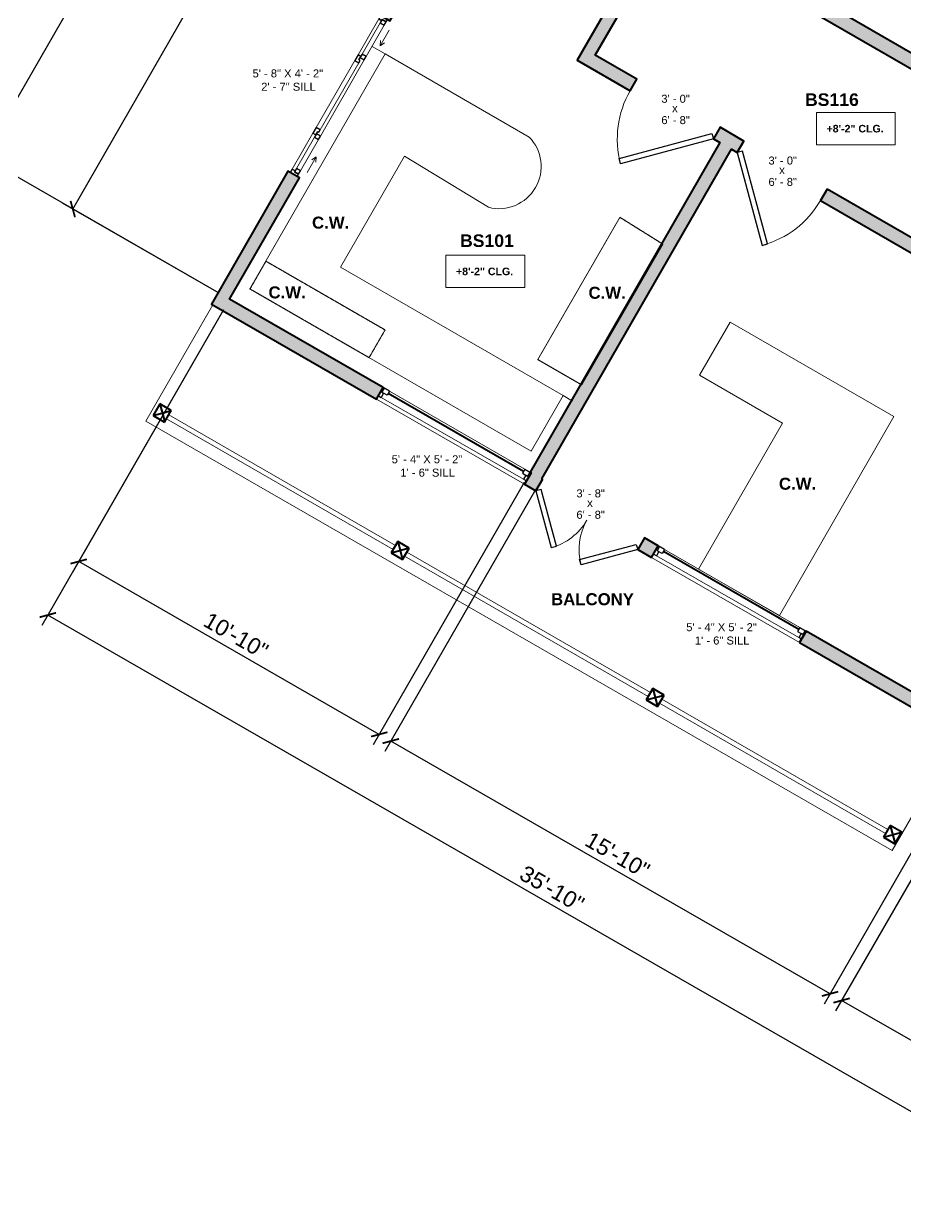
# Model space of a CAD drawing. Header units: inches. Extents: x -2078 to 106214, y -964 to 6385.
# Drawn here: x 89728.2 to 90058.9, y 3518.3 to 3958.5 of the extents above; entities that cross this region are included whole.
import ezdxf

# ---------------------------------------------------------------- set-up
doc = ezdxf.new("R2010")
doc.units = ezdxf.units.IN
doc.header["$MEASUREMENT"] = 0
doc.linetypes.add('Dash', pattern=[0.25, 0.125, -0.125])
doc.linetypes.add('HIDDEN2', pattern=[0.1875, 0.125, -0.0625])
for name, color, linetype, lineweight in [('A-ANNO', 2, 'Continuous', 5), ('A-ANNO-DIMS-48', 1, 'Continuous', 9), ('A-COLS', 3, 'Continuous', 9), ('A-DETAIL-2', 20, 'Continuous', 25), ('A-DOOR', 1, 'Continuous', 18), ('A-FIXT', 150, 'Continuous', 9), ('A-FLOR', 6, 'Continuous', 18), ('A-GLAZ', 2, 'Continuous', 30), ('A-HIDDEN', 2, 'HIDDEN2', 18), ('A-RAILING', 4, 'Continuous', 9), ('A-WALL', 3, 'Continuous', 40), ('A-WINDOWS', 2, 'Continuous', 18)]:
    doc.layers.add(name, color=color, linetype=linetype, lineweight=lineweight)
doc.layers.add('A-HATCH', color=9, linetype='Continuous')
doc.styles.add('Arial_1', font='arial.ttf', dxfattribs={"height": 0.0625})
doc.styles.add('Arial_2', font='arial.ttf', dxfattribs={"height": 3})
doc.styles.add('Arial_B', font='arialbd.ttf', dxfattribs={"height": 4.5})
doc.styles.add('Arial_B_2', font='arialbd.ttf', dxfattribs={"height": 0.125})
doc.styles.add('Arial_B_3', font='arialbd.ttf', dxfattribs={"height": 0.0625})
doc.styles.add('Jay Cad', font='arial.ttf', dxfattribs={"height": 0.125})
doc.dimstyles.new('Jay Cad - DIMS', dxfattribs={"dimtxt": 0.125, "dimasz": 0.09375, "dimexe": 0.09375, "dimexo": 0.09375, "dimgap": 0.046875, "dimtad": 1, "dimdec": 1, "dimzin": 0, "dimdsep": 46, "dimlunit": 4, "dimtxsty": 'Jay Cad', "dimblk": 'ARCHTICK', "dimcen": 0.09, "dimclrd": 1, "dimclre": 1, "dimclrt": 256, "dimadec": 0, "dimazin": 0, "dimtfac": 1, "dimtdec": 1, "dimtofl": 0, "dimtmove": 1, "dimatfit": 3, "dimfxl": 1, "dimtolj": 1, "dimtzin": 0, "dimarcsym": 0})

# ---------------------------------------------------------------- blocks, each defined once
blk = doc.blocks.new('JC_FIXED WINDOW - MUNTIN - FIXED WINDOW-1575557-2ND FLOOR PLAN - BUISNESS OFFCE')
at = {"layer": 'A-GLAZ'}
for p, q in [((-32, -2.5), (-32, 2.5)), ((-32, 1), (-30.75, 1)), ((-30.75, -0.75), (-30.75, 1)), ((30.75, 1), (32, 1)), ((30.75, -0.75), (30.75, 1)), ((32, -2.5), (32, 2.5)), ((-29.25, -2.5), (-32, -2.5)), ((-31.5, -2.5), (-31.5, -0.75)), ((-31.5, -0.75), (-30.75, -0.75)), ((-29.25, -0.75), (-30.75, -0.75)), ((-29.25, -2.5), (-29.25, -0.75)), ((29.25, -0.75), (31.5, -0.75)), ((29.25, -2.5), (29.25, -0.75)), ((29.25, -2.5), (32, -2.5)), ((31.5, -2.5), (31.5, -0.75))]:
    blk.add_line(p, q, dxfattribs=at)
at = {"layer": 'A-GLAZ', "lineweight": 9}
for p, q in [((30.75, 1), (-30.75, 1)), ((29.25, -2.5), (-29.25, -2.5))]:
    blk.add_line(p, q, dxfattribs=at)
at = {"layer": 'A-GLAZ', "lineweight": 40}
blk.add_line((-29.25, -1.625), (29.25, -1.625), dxfattribs=at)
at = {"layer": 'A-WINDOWS'}
for p, q in [((-32, 2.5), (32, 2.5)), ((32, -2.5), (-32, -2.5))]:
    blk.add_line(p, q, dxfattribs=at)
blk = doc.blocks.new('JC_FIXED WINDOW - MUNTIN - FIXED WINDOW-1504255-2ND FLOOR PLAN - BUISNESS OFFCE')
at = {"layer": 'A-GLAZ'}
for p, q in [((-32, 2.5), (-32, -2.5)), ((-29.25, 2.5), (-32, 2.5)), ((-31.5, 2.5), (-31.5, 0.75)), ((-31.5, 0.75), (-30.75, 0.75)), ((-29.25, 0.75), (-30.75, 0.75)), ((-30.75, 0.75), (-30.75, -1)), ((-29.25, 2.5), (-29.25, 0.75)), ((29.25, 2.5), (32, 2.5)), ((29.25, 2.5), (29.25, 0.75)), ((29.25, 0.75), (31.5, 0.75)), ((30.75, 0.75), (30.75, -1)), ((31.5, 2.5), (31.5, 0.75)), ((32, 2.5), (32, -2.5)), ((-32, -1), (-30.75, -1)), ((30.75, -1), (32, -1))]:
    blk.add_line(p, q, dxfattribs=at)
at = {"layer": 'A-GLAZ', "lineweight": 9}
for p, q in [((29.25, 2.5), (-29.25, 2.5)), ((30.75, -1), (-30.75, -1))]:
    blk.add_line(p, q, dxfattribs=at)
at = {"layer": 'A-GLAZ', "lineweight": 40}
blk.add_line((-29.25, 1.625), (29.25, 1.625), dxfattribs=at)
at = {"layer": 'A-WINDOWS'}
for p, q in [((32, 2.5), (-32, 2.5)), ((-32, -2.5), (32, -2.5))]:
    blk.add_line(p, q, dxfattribs=at)
blk = doc.blocks.new('JC_DOUBLE DOOR - DOUBLE DOOR-1513675-2ND FLOOR PLAN - BUISNESS OFFCE')
at = {"layer": 'A-DOOR', "lineweight": 30}
for p, q in [((-22, 2.5), (-6.44, 18.06)), ((-6.44, 18.06), (-5.03, 16.64)), ((6.44, 18.06), (5.03, 16.64)), ((22, 2.5), (6.44, 18.06)), ((-5.03, 16.64), (-20.59, 1.09)), ((5.03, 16.64), (20.59, 1.09)), ((-20.59, 1.09), (-22, 2.5)), ((20.59, 1.09), (22, 2.5))]:
    blk.add_line(p, q, dxfattribs=at)
at = {"layer": 'A-DOOR', "lineweight": 9}
for centre, start, end in [((-22, 2.5), 360, 45), ((22, 2.5), 135, 180)]:
    blk.add_arc(centre, 22, start, end, dxfattribs=at)
blk = doc.blocks.new('JC_DOOR_SINGLE PANEL - SINGLE DOOR-1362328-2ND FLOOR PLAN - BUISNESS OFFCE')
at = {"layer": 'A-DOOR', "lineweight": 30}
for p, q in [((-7.46, 27.96), (-8.87, 26.54)), ((-8.87, 26.54), (16.59, 1.09)), ((18, 2.5), (-7.46, 27.96)), ((16.59, 1.09), (18, 2.5))]:
    blk.add_line(p, q, dxfattribs=at)
at = {"layer": 'A-DOOR', "lineweight": 9}
blk.add_arc((18, 2.5), 36, 135, 180, dxfattribs=at)
blk = doc.blocks.new('JC_DOOR_SINGLE PANEL - SINGLE DOOR-1513819-2ND FLOOR PLAN - BUISNESS OFFCE')
at = {"layer": 'A-DOOR', "lineweight": 30}
for p, q in [((-8.87, -26.54), (16.59, -1.09)), ((18, -2.5), (-7.46, -27.96)), ((16.59, -1.09), (18, -2.5)), ((-7.46, -27.96), (-8.87, -26.54))]:
    blk.add_line(p, q, dxfattribs=at)
at = {"layer": 'A-DOOR', "lineweight": 9}
blk.add_arc((18, -2.5), 36, 180, 225, dxfattribs=at)
blk = doc.blocks.new('Window_Sliding_3 Panels_Middle Fixed - 5 8 x 4 2-1515190-2ND FLOOR PLAN - BUISNESS OFFCE')
at = {"layer": 'A-GLAZ'}
for p, q in [((-32.5, 1.5), (-34, 1.5)), ((-34, 1.5), (-34, -1.5)), ((-31.5, 0.25), (-33, 0.25)), ((-33, 0.25), (-33, -1.5)), ((-33, 0.25), (-32.5, 0.25)), ((-33, -1.5), (-33, 0.25)), ((-32.5, 0.25), (-32.5, 1.5)), ((-31.5, -1.5), (-31.5, 0.25)), ((-18, 0.25), (-18, -1.5)), ((-16.5, 0.25), (-18, 0.25)), ((-14.5, 1.5), (-17, 1.5)), ((-17, 1.5), (-17, 0.25)), ((-17, 0.25), (-15.5, 0.25)), ((-16.5, -1.5), (-16.5, 0.25)), ((-15.5, 0.25), (-15.5, -0.25)), ((-14.5, -0.25), (-14.5, 1.5)), ((17, 1.5), (14.5, 1.5)), ((14.5, 1.5), (14.5, -0.25)), ((15.5, 0.25), (17, 0.25)), ((15.5, -0.25), (15.5, 0.25)), ((18, 0.25), (16.5, 0.25)), ((16.5, 0.25), (16.5, -1.5)), ((17, 0.25), (17, 1.5)), ((18, -1.5), (18, 0.25)), ((31.5, 0.25), (31.5, -1.5)), ((33, 0.25), (31.5, 0.25)), ((34, 1.5), (32.5, 1.5)), ((32.5, 1.5), (32.5, 0.25)), ((32.5, 0.25), (33, 0.25)), ((33, -1.5), (33, 0.25)), ((33, 0.25), (33, -1.5)), ((34, -1.5), (34, 1.5)), ((-34, -1.5), (-33, -1.5)), ((-33, -1.5), (-31.5, -1.5)), ((-18, -1.5), (-16.5, -1.5)), ((-15.5, -0.25), (-14.5, -0.25)), ((14.5, -0.25), (15.5, -0.25)), ((16.5, -1.5), (18, -1.5)), ((31.5, -1.5), (33, -1.5)), ((33, -1.5), (34, -1.5))]:
    blk.add_line(p, q, dxfattribs=at)
at = {"layer": 'A-GLAZ', "lineweight": 9}
for p, q in [((-32.5, 1.5), (-17, 1.5)), ((-18, 0.25), (-31.5, 0.25)), ((14.5, 1.5), (-14.5, 1.5)), ((17, 1.5), (32.5, 1.5)), ((31.5, 0.25), (18, 0.25)), ((-31.5, -1.5), (-18, -1.5)), ((-30.78, -4.03), (-24.03, -4.03)), ((-24.03, -4.03), (-25.84, -3.19)), ((-24.03, -4.03), (-25.84, -4.88)), ((-16.5, -1.5), (16.5, -1.5)), ((-14.5, -0.25), (14.5, -0.25)), ((18, -1.5), (31.5, -1.5)), ((24.03, -4.03), (25.84, -3.19)), ((24.03, -4.03), (25.84, -4.88)), ((30.78, -4.03), (24.03, -4.03))]:
    blk.add_line(p, q, dxfattribs=at)
blk = doc.blocks.new('JC_COLUMN SQUARE - COLUMN - SQUARE-1516606-2ND FLOOR PLAN - BUISNESS OFFCE')
at = {"layer": 'A-COLS', "lineweight": 40}
for p, q in [((2.5, 2.5), (-2.5, 2.5)), ((-2.5, 2.5), (-2.5, -2.5)), ((2.5, -2.5), (2.5, 2.5)), ((-2.5, -2.5), (2.5, -2.5))]:
    blk.add_line(p, q, dxfattribs=at)
blk = doc.blocks.new('JC_COLUMN SQUARE - COLUMN - SQUARE-1516790-2ND FLOOR PLAN - BUISNESS OFFCE')
at = {"layer": 'A-COLS', "lineweight": 40}
for p, q in [((2.5, 2.54), (-2.5, 2.54)), ((-2.5, 2.54), (-2.5, -2.54)), ((2.5, -2.54), (2.5, 2.54)), ((-2.5, -2.54), (2.5, -2.54))]:
    blk.add_line(p, q, dxfattribs=at)
blk = doc.blocks.new('Generic Models 8 - Generic Models 8-1539404-2ND FLOOR PLAN - BUISNESS OFFCE')
at = {"layer": 'A-FIXT', "linetype": 'Dash'}
for p, q in [((-407.02, 228.3), (-437.79, 174.95)), ((-437.79, 174.95), (-407.02, 228.3)), ((-390.9, 218.23), (-407.02, 228.3)), ((-407.02, 228.3), (-390.9, 218.23)), ((-421.33, 165.46), (-390.9, 218.23)), ((-390.9, 218.23), (-421.33, 165.46)), ((-437.79, 174.95), (-421.33, 165.46)), ((-421.33, 165.46), (-437.79, 174.95))]:
    blk.add_line(p, q, dxfattribs=at)
blk = doc.blocks.new('Generic Models 9 - Generic Models 9-1540027-2ND FLOOR PLAN - BUISNESS OFFCE')
at = {"layer": 'A-FIXT'}
for p, q in [((-495, 289.54), (-545.7, 201.44)), ((-545.7, 201.44), (-495, 289.54)), ((-441.06, 258.4), (-495, 289.54)), ((-495, 289.54), (-441.06, 258.4)), ((-511.82, 209.61), (-487.83, 251.18)), ((-487.83, 251.18), (-511.82, 209.61)), ((-487.83, 251.18), (-456.27, 232.05)), ((-456.27, 232.05), (-487.83, 251.18)), ((-428.33, 161.45), (-511.82, 209.61)), ((-511.82, 209.61), (-428.33, 161.45)), ((-545.7, 201.44), (-440.32, 140.66)), ((-440.32, 140.66), (-545.7, 201.44)), ((-365.69, 188.99), (-377.19, 169.07)), ((-377.19, 169.07), (-365.69, 188.99)), ((-304.27, 153.64), (-365.69, 188.99)), ((-365.69, 188.99), (-304.27, 153.64)), ((-377.19, 169.07), (-346.05, 151.11)), ((-346.05, 151.11), (-377.19, 169.07)), ((-440.32, 140.66), (-428.33, 161.45)), ((-428.33, 161.45), (-440.32, 140.66)), ((-346.05, 151.11), (-377.59, 96.42)), ((-377.59, 96.42), (-346.05, 151.11)), ((-347.25, 78.96), (-304.27, 153.64)), ((-304.27, 153.64), (-347.25, 78.96)), ((-377.59, 96.42), (-347.25, 78.96)), ((-347.25, 78.96), (-377.59, 96.42))]:
    blk.add_line(p, q, dxfattribs=at)
blk.add_arc((-452.32, 247.33), 15.79, 255.4816, 44.5215, dxfattribs=at)
blk.add_arc((-452.32, 247.33), 15.79, 255.4816, 44.5215, dxfattribs=at)
blk = doc.blocks.new('Generic Models 10 - Generic Models 10-1540108-2ND FLOOR PLAN - BUISNESS OFFCE')
at = {"layer": 'A-HIDDEN'}
for p, q in [((-539.72, 211.84), (-545.7, 201.44)), ((-545.7, 201.44), (-539.72, 211.84)), ((-495.05, 186.08), (-539.72, 211.84)), ((-539.72, 211.84), (-495.05, 186.08)), ((-545.7, 201.44), (-501.04, 175.68)), ((-501.04, 175.68), (-545.7, 201.44)), ((-501.04, 175.68), (-495.05, 186.08)), ((-495.05, 186.08), (-501.04, 175.68))]:
    blk.add_line(p, q, dxfattribs=at)
blk = doc.blocks.new('JC- existing door Tag_quad - JC- existing door Tag_quad-839775-2ND FLOOR PLAN - BUISNESS OFFCE')
at = {"layer": 'A-ANNO', "insert": (-0.0234, 0.0378), "char_height": 0.0625, "width": 0.0505, "attachment_point": 1, "style": 'Arial_2', "bg_fill": 3, "box_fill_scale": 1.25, "bg_fill_color": 256, "bg_fill_true_color": 13158600, "bg_fill_transparency": 0}
blk.add_mtext('x', dxfattribs=at)
blk = doc.blocks.new('_ArchTick')
at = {"color": 0, "linetype": 'ByBlock', "const_width": 0.15}
blk.add_lwpolyline([(-0.5, -0.5), (0.5, 0.5)], dxfattribs=at)
blk = doc.blocks.new('*D3205')
at = {"layer": 'A-ANNO-DIMS-48', "color": 1, "lineweight": -2, "transparency": 16777216}
for p, q in [((89803.24, 3851.17), (89746.67, 3752.87)), ((89915.91, 3786.33), (89859.34, 3688.03)), ((89861.58, 3691.93), (89748.91, 3756.77))]:
    blk.add_line(p, q, dxfattribs=at)
at = {"layer": 'Defpoints', "color": 0, "transparency": 16777216}
for p in [(89805.49, 3855.07), (89918.16, 3790.23), (89748.91, 3756.77)]:
    blk.add_point(p, dxfattribs=at)
at = {"layer": 'A-ANNO-DIMS-48', "color": 1, "lineweight": -2, "transparency": 16777216, "xscale": 4.5, "yscale": 4.5, "zscale": 4.5}
for p, rotation in [((89748.91, 3756.77), 150.0778970738545), ((89861.58, 3691.93), 330.0778970738545)]:
    blk.add_blockref('_ArchTick', p, dxfattribs=dict(at, rotation=rotation))
at = {"layer": 'A-ANNO-DIMS-48', "color": 2, "transparency": 16777216, "insert": (89807.9, 3728.95), "char_height": 6, "width": 0.5739, "attachment_point": 5, "rotation": 330.0779, "style": 'Jay Cad'}
blk.add_mtext('\\A1;10\'-10"', dxfattribs=at)
blk = doc.blocks.new('*D3206')
at = {"layer": 'A-ANNO-DIMS-48', "color": 1, "lineweight": -2, "transparency": 16777216}
for p, q in [((89920.25, 3783.83), (89863.67, 3685.53)), ((90030.59, 3594.66), (89865.92, 3689.43)), ((90084.92, 3689.06), (90028.34, 3590.76))]:
    blk.add_line(p, q, dxfattribs=at)
at = {"layer": 'Defpoints', "color": 0, "transparency": 16777216}
for p in [(89922.49, 3787.73), (89865.92, 3689.43), (90087.17, 3692.96)]:
    blk.add_point(p, dxfattribs=at)
at = {"layer": 'A-ANNO-DIMS-48', "color": 1, "lineweight": -2, "transparency": 16777216, "xscale": 4.5, "yscale": 4.5, "zscale": 4.5}
for p, rotation in [((89865.92, 3689.43), 150.0778970738545), ((90030.59, 3594.66), 330.0778970738545)]:
    blk.add_blockref('_ArchTick', p, dxfattribs=dict(at, rotation=rotation))
at = {"layer": 'A-ANNO-DIMS-48', "color": 2, "transparency": 16777216, "insert": (89950.9, 3646.65), "char_height": 6, "width": 0.5739, "attachment_point": 5, "rotation": 330.0779, "style": 'Jay Cad'}
blk.add_mtext('\\A1;15\'-10"', dxfattribs=at)
blk = doc.blocks.new('*D3207')
at = {"layer": 'A-ANNO-DIMS-48', "color": 1, "lineweight": -2, "transparency": 16777216}
for p, q in [((90089.25, 3686.56), (90032.68, 3588.26)), ((90175.92, 3636.68), (90119.35, 3538.38)), ((90121.59, 3542.28), (90034.92, 3592.16))]:
    blk.add_line(p, q, dxfattribs=at)
at = {"layer": 'Defpoints', "color": 0, "transparency": 16777216}
for p in [(90091.5, 3690.46), (90178.17, 3640.58), (90034.92, 3592.16)]:
    blk.add_point(p, dxfattribs=at)
at = {"layer": 'A-ANNO-DIMS-48', "color": 1, "lineweight": -2, "transparency": 16777216, "xscale": 4.5, "yscale": 4.5, "zscale": 4.5}
for p, rotation in [((90034.92, 3592.16), 150.0778970738545), ((90121.59, 3542.28), 330.0778970738545)]:
    blk.add_blockref('_ArchTick', p, dxfattribs=dict(at, rotation=rotation))
at = {"layer": 'A-ANNO-DIMS-48', "color": 2, "transparency": 16777216, "insert": (90080.91, 3571.83), "char_height": 6, "width": 0.4008, "attachment_point": 5, "rotation": 330.0779, "style": 'Jay Cad'}
blk.add_mtext('\\A1;8\'-4"', dxfattribs=at)
blk = doc.blocks.new('*D3210')
at = {"layer": 'A-ANNO-DIMS-48', "color": 1, "lineweight": -2, "transparency": 16777216}
for p, q in [((89803.24, 3851.17), (89735.1, 3732.78)), ((90110.03, 3522.19), (89737.35, 3736.69)), ((90175.92, 3636.68), (90107.79, 3518.29))]:
    blk.add_line(p, q, dxfattribs=at)
at = {"layer": 'Defpoints', "color": 0, "transparency": 16777216}
for p in [(89805.49, 3855.07), (89737.35, 3736.69), (90178.17, 3640.58)]:
    blk.add_point(p, dxfattribs=at)
at = {"layer": 'A-ANNO-DIMS-48', "color": 1, "lineweight": -2, "transparency": 16777216, "xscale": 4.5, "yscale": 4.5, "zscale": 4.5}
for p, rotation in [((89737.35, 3736.69), 150.0778970738545), ((90110.03, 3522.19), 330.0778970738545)]:
    blk.add_blockref('_ArchTick', p, dxfattribs=dict(at, rotation=rotation))
at = {"layer": 'A-ANNO-DIMS-48', "color": 2, "transparency": 16777216, "insert": (89926.34, 3634.05), "char_height": 6, "width": 0.5739, "attachment_point": 5, "rotation": 330.0779, "style": 'Jay Cad'}
blk.add_mtext('\\A1;35\'-10"', dxfattribs=at)
blk = doc.blocks.new('*D3211')
at = {"layer": 'A-ANNO-DIMS-48', "color": 1, "lineweight": -2, "transparency": 16777216}
for p, q in [((89891.37, 4013.33), (89832.58, 4047.17)), ((89746.69, 3888.91), (89836.48, 4044.92)), ((89801.59, 3857.32), (89742.79, 3891.16))]:
    blk.add_line(p, q, dxfattribs=at)
at = {"layer": 'Defpoints', "color": 0, "transparency": 16777216}
for p in [(89836.48, 4044.92), (89895.27, 4011.08), (89805.49, 3855.07)]:
    blk.add_point(p, dxfattribs=at)
at = {"layer": 'A-ANNO-DIMS-48', "color": 1, "lineweight": -2, "transparency": 16777216, "xscale": 4.5, "yscale": 4.5, "zscale": 4.5}
for p, rotation in [((89836.48, 4044.92), 60.07789707409209), ((89746.69, 3888.91), 240.0778970740921)]:
    blk.add_blockref('_ArchTick', p, dxfattribs=dict(at, rotation=rotation))
at = {"layer": 'A-ANNO-DIMS-48', "color": 2, "transparency": 16777216, "insert": (89786.98, 3969.57), "char_height": 6, "width": 0.4874, "attachment_point": 5, "rotation": 60.0779, "style": 'Jay Cad'}
blk.add_mtext("\\A1;15'", dxfattribs=at)
blk = doc.blocks.new('*D3213')
at = {"layer": 'A-ANNO-DIMS-48', "color": 1, "lineweight": -2, "transparency": 16777216}
for p, q in [((89970.69, 4151.13), (89878.27, 4204.32)), ((89882.17, 4202.08), (89713.07, 3908.26)), ((89801.59, 3857.32), (89709.17, 3910.51))]:
    blk.add_line(p, q, dxfattribs=at)
at = {"layer": 'Defpoints', "color": 0, "transparency": 16777216}
for p in [(89974.59, 4148.89), (89713.07, 3908.26), (89805.49, 3855.07)]:
    blk.add_point(p, dxfattribs=at)
at = {"layer": 'A-ANNO-DIMS-48', "color": 1, "lineweight": -2, "transparency": 16777216, "xscale": 4.5, "yscale": 4.5, "zscale": 4.5}
for p, rotation in [((89882.17, 4202.08), 60.07789707409209), ((89713.07, 3908.26), 240.0778970740921)]:
    blk.add_blockref('_ArchTick', p, dxfattribs=dict(at, rotation=rotation))
at = {"layer": 'A-ANNO-DIMS-48', "color": 2, "transparency": 16777216, "insert": (89793.02, 4057.82), "char_height": 6, "width": 0.4874, "attachment_point": 5, "rotation": 60.0779, "style": 'Jay Cad'}
blk.add_mtext('\\A1;28\'-3"', dxfattribs=at)

msp = doc.modelspace()

# ---------------------------------------------------------------- hatches: boundary and pattern name
at = {"layer": 'A-HATCH'}
h = msp.add_hatch(color=256, dxfattribs=at)
h.paths.add_polyline_path([(89805.487, 3855.074), (89831.669, 3900.566), (89827.335, 3903.06), (89801.153, 3857.568)])
h.paths.add_polyline_path([(89865.588, 3959.502), (89914.469, 4044.409), (89910.126, 4046.91), (89861.255, 3961.996), (89864.722, 3960)])
h.paths.add_polyline_path([(89910.993, 4046.411), (89910.994, 4046.413), (89913.593, 4044.914)], flags=17)
for points in [[(89940.054, 3942.222), (89972.529, 3998.473), (89968.198, 4000.973), (89935.723, 3944.72)], [(89922.492, 3787.733), (89993.624, 3911.325), (89989.292, 3913.824), (89918.158, 3790.227), (89918.493, 3790.035)]]:
    msp.add_hatch(color=256, dxfattribs=at).paths.add_polyline_path(points)
h = msp.add_hatch(color=256, dxfattribs=at)
h.paths.add_polyline_path([(90178.547, 3873.762), (90180.993, 3878.123), (90150.933, 3895.478), (90148.433, 3891.148)])
h.paths.add_polyline_path([(90117.255, 3909.147), (90119.755, 3913.477), (90007.17, 3978.474), (90004.67, 3974.144), (90092.594, 3923.384)])
h.paths.add_polyline_path([(89973.493, 3992.143), (89975.993, 3996.473), (89972.529, 3998.473), (89970.029, 3994.143), (89970.657, 3993.78)])
h = msp.add_hatch(color=256, dxfattribs=at)
h.paths.add_polyline_path([(90159.659, 3815.563), (90162.105, 3819.924), (90144.004, 3830.364), (90141.506, 3826.033), (90155.336, 3818.056)])
h.paths.add_polyline_path([(90110.321, 3844.019), (90112.819, 3848.35), (90029.492, 3896.41), (90026.994, 3892.079), (90110.054, 3844.173)])
h.paths.add_polyline_path([(89995.809, 3910.065), (89998.307, 3914.396), (89989.331, 3919.573), (89986.833, 3915.242), (89993.624, 3911.325)])
h.paths.add_polyline_path([(89955.648, 3933.228), (89958.146, 3937.559), (89942.554, 3946.553), (89940.054, 3942.222)])
h = msp.add_hatch(color=256, dxfattribs=at)
h.paths.add_polyline_path([(90168.146, 3640.581), (90178.169, 3640.581), (90153.947, 3654.522), (90151.453, 3650.188), (90153.947, 3648.753)])
h.paths.add_polyline_path([(90106.384, 3676.127), (90108.878, 3680.461), (90087.505, 3692.762), (90086.256, 3690.596), (90080.357, 3693.991), (90081.606, 3696.157), (90021.657, 3730.66), (90019.163, 3726.326), (90098.855, 3680.461)])
h.paths.add_polyline_path([(89963.694, 3758.251), (89966.188, 3762.584), (89960.961, 3765.593), (89958.467, 3761.259)])
h.paths.add_polyline_path([(89920.332, 3783.207), (89922.826, 3787.541), (89918.493, 3790.035), (89915.999, 3785.701), (89918.493, 3784.266)])
h.paths.add_polyline_path([(89860.53, 3817.626), (89863.024, 3821.959), (89801.153, 3857.568), (89798.659, 3853.235), (89853, 3821.959)])

# ---------------------------------------------------------------- linework, layer by layer
at = {"layer": 'A-ANNO', "flags": 128}
for points in [[(90025.481, 3925.159), (90055.037, 3925.159), (90055.037, 3912.97), (90025.481, 3912.97)], [(89886.581, 3871.635), (89916.137, 3871.635), (89916.137, 3859.446), (89886.581, 3859.446)]]:
    msp.add_lwpolyline(points, close=True, dxfattribs=at)
at = {"layer": 'A-DETAIL-2', "lineweight": 9}
for p, q in [((89863.824, 3947.043), (89858.896, 3949.879)), ((89930.489, 3818.954), (89934.008, 3816.924))]:
    msp.add_line(p, q, dxfattribs=at)
at = {"layer": 'A-FLOR'}
for p, q in [((89799.177, 3852.937), (89774.082, 3809.434)), ((89774.082, 3809.434), (90053.884, 3648.397)), ((90053.884, 3648.397), (90078.936, 3691.925))]:
    msp.add_line(p, q, dxfattribs=at)
at = {"layer": 'A-RAILING'}
for p, q in [((89866.758, 3761.289), (89781.866, 3810.252)), ((89782.741, 3811.767), (89867.633, 3762.805)), ((89871.964, 3760.307), (89963.232, 3707.666)), ((89962.37, 3706.144), (89871.089, 3758.791)), ((90051.405, 3654.792), (89966.701, 3703.646)), ((89967.576, 3705.161), (90052.28, 3656.307))]:
    msp.add_line(p, q, dxfattribs=at)
at = {"layer": 'A-WALL'}
for p, q in [((89776.825, 3811.522), (89783.656, 3813.352)), ((89779.325, 3815.852), (89781.156, 3809.022)), ((89868.527, 3764.354), (89870.358, 3757.524)), ((89866.027, 3760.024), (89872.858, 3761.854)), ((89963.694, 3758.251), (89966.188, 3762.584)), ((89961.616, 3704.839), (89968.447, 3706.669)), ((89964.116, 3709.169), (89965.947, 3702.339)), ((90050.63, 3653.45), (90057.461, 3655.28)), ((90053.13, 3657.78), (90054.961, 3650.95))]:
    msp.add_line(p, q, dxfattribs=at)
for points in [[(90004.67, 3974.144), (90117.255, 3909.147), (90119.755, 3913.477), (90037.269, 3961.098), (90102.859, 4075.061), (90130.053, 4059.411), (90132.547, 4063.744), (90051.223, 4110.549), (90048.729, 4106.216), (90098.526, 4077.556), (90050.182, 3993.558), (90034.942, 4002.279), (90023.915, 3984.1), (90016.103, 3988.57), (90009.535, 3977.109), (90007.17, 3978.474)], [(90077.272, 3698.651), (90021.657, 3730.66)], [(90019.163, 3726.326), (90106.384, 3676.127)]]:
    msp.add_lwpolyline(points, dxfattribs=at)
for points in [[(89914.469, 4044.409), (89913.593, 4044.914), (89910.126, 4046.91), (89861.255, 3961.996), (89864.722, 3960), (89865.588, 3959.502), (89895.274, 4011.081), (89954.391, 3977.057), (89935.723, 3944.72), (89955.648, 3933.228), (89958.146, 3937.559), (89942.554, 3946.553), (89970.029, 3994.143), (89973.493, 3992.143), (89975.993, 3996.473), (89968.198, 4000.973), (89956.891, 3981.387), (89897.769, 4015.415)], [(89918.158, 3790.227), (89918.493, 3790.035), (89915.999, 3785.701), (89920.332, 3783.207), (89922.826, 3787.541), (89922.492, 3787.733), (89993.624, 3911.325), (89995.809, 3910.065), (89998.307, 3914.396), (89989.331, 3919.573), (89986.833, 3915.242), (89989.292, 3913.824)], [(89830.802, 3901.064), (89827.335, 3903.06), (89798.659, 3853.235), (89860.53, 3817.626), (89863.024, 3821.959), (89805.487, 3855.074), (89831.669, 3900.566)], [(90029.492, 3896.41), (90026.994, 3892.079), (90110.321, 3844.019), (90112.819, 3848.35)], [(89963.694, 3758.251), (89966.188, 3762.584), (89960.961, 3765.593), (89958.467, 3761.259)], [(90019.163, 3726.326), (90021.657, 3730.66)]]:
    msp.add_lwpolyline(points, close=True, dxfattribs=at)

# ---------------------------------------------------------------- block references
at = {"layer": 'A-COLS', "rotation": 150.0015365003939}
for name, p in [('JC_COLUMN SQUARE - COLUMN - SQUARE-1516606-2ND FLOOR PLAN - BUISNESS OFFCE', (89780.218, 3812.397)), ('JC_COLUMN SQUARE - COLUMN - SQUARE-1516606-2ND FLOOR PLAN - BUISNESS OFFCE', (89869.42, 3760.9)), ('JC_COLUMN SQUARE - COLUMN - SQUARE-1516606-2ND FLOOR PLAN - BUISNESS OFFCE', (89965.032, 3705.754)), ('JC_COLUMN SQUARE - COLUMN - SQUARE-1516790-2ND FLOOR PLAN - BUISNESS OFFCE', (90054.027, 3654.333))]:
    msp.add_blockref(name, p, dxfattribs=at)
at = {"layer": 'A-DETAIL-2'}
for name in ['Generic Models 8 - Generic Models 8-1539404-2ND FLOOR PLAN - BUISNESS OFFCE', 'Generic Models 9 - Generic Models 9-1540027-2ND FLOOR PLAN - BUISNESS OFFCE']:
    msp.add_blockref(name, (90358.821, 3657.503), dxfattribs=at)
at = {"layer": 'A-DOOR'}
for name, p, rotation in [('JC_DOOR_SINGLE PANEL - SINGLE DOOR-1513819-2ND FLOOR PLAN - BUISNESS OFFCE', (89972.49, 3926.401), 330.0252842197727), ('JC_DOOR_SINGLE PANEL - SINGLE DOOR-1362328-2ND FLOOR PLAN - BUISNESS OFFCE', (90012.65, 3903.238), 150.0252842197727), ('JC_DOUBLE DOOR - DOUBLE DOOR-1513675-2ND FLOOR PLAN - BUISNESS OFFCE', (89940.647, 3774.4), 150.077897073866)]:
    msp.add_blockref(name, p, dxfattribs=dict(at, rotation=rotation))
at = {"layer": 'A-HIDDEN'}
msp.add_blockref('Generic Models 10 - Generic Models 10-1540108-2ND FLOOR PLAN - BUISNESS OFFCE', (90358.821, 3657.503), dxfattribs=at)
at = {"layer": 'A-WINDOWS'}
for name, p, rotation in [('Window_Sliding_3 Panels_Middle Fixed - 5 8 x 4 2-1515190-2ND FLOOR PLAN - BUISNESS OFFCE', (89846.462, 3931.281), 60.07789707386613), ('JC_FIXED WINDOW - MUNTIN - FIXED WINDOW-1504255-2ND FLOOR PLAN - BUISNESS OFFCE', (89889.511, 3803.83), 330.077897073866), ('JC_FIXED WINDOW - MUNTIN - FIXED WINDOW-1575557-2ND FLOOR PLAN - BUISNESS OFFCE', (89992.675, 3744.455), 150.077897073866)]:
    msp.add_blockref(name, p, dxfattribs=dict(at, rotation=rotation))

# ---------------------------------------------------------------- texts
at = {"layer": 'A-ANNO', "attachment_point": 1}
for s, insert, char_height, width, style in [('5\' - 8" X 4\' - 2"', (89814.08, 3941.255), 3, 33.4815, 'Arial_1'), ('2\' - 7" SILL', (89817.33, 3936.255), 3, 25.6035, 'Arial_1'), ('3\' - 0"', (89967.335, 3931.754), 3, 13.4835, 'Arial_1'), ('BS116', (90021.192, 3932.278), 4.7244, 46.056, 'Arial_B_2'), ('6\' - 8"', (89967.335, 3923.742), 3, 13.4835, 'Arial_1'), ('+8\'-2" CLG.', (90029.261, 3920.464), 2.83465, 26.5125, 'Arial_B_3'), ('3\' - 0"', (90007.495, 3908.591), 3, 13.4835, 'Arial_1'), ('6\' - 8"', (90007.495, 3900.579), 3, 13.4835, 'Arial_1'), ('C.W.', (89836.378, 3886.058), 4.5, 16.968, 'Arial_B'), ('BS101', (89891.866, 3879.4), 4.7244, 35.9055, 'Arial_B_2'), ('+8\'-2" CLG.', (89890.361, 3866.94), 2.83465, 26.5125, 'Arial_B_3'), ('C.W.', (89820.064, 3859.904), 4.5, 16.968, 'Arial_B'), ('C.W.', (89940.026, 3859.756), 4.5, 16.968, 'Arial_B'), ('5\' - 4" X 5\' - 2"', (89866.246, 3796.578), 3, 33.4815, 'Arial_1'), ('1\' - 6" SILL', (89869.496, 3791.578), 3, 25.6035, 'Arial_1'), ('C.W.', (90011.419, 3788.168), 4.5, 16.968, 'Arial_B'), ('3\' - 8"', (89935.492, 3783.791), 3, 13.4835, 'Arial_1'), ('6\' - 8"', (89935.492, 3775.78), 3, 13.4835, 'Arial_1'), ('BALCONY', (89925.989, 3744.866), 4.5, 37.875, 'Arial_B'), ('5\' - 4" X 5\' - 2"', (89976.663, 3733.63), 3, 33.4815, 'Arial_1'), ('1\' - 6" SILL', (89979.913, 3728.63), 3, 25.6035, 'Arial_1')]:
    msp.add_mtext(s, dxfattribs=dict(at, insert=insert, char_height=char_height, width=width, style=style))

# ---------------------------------------------------------------- dimensions: what is measured, and where the dimension line sits
at = {"layer": 'A-ANNO-DIMS-48'}
for base, p1, p2, angle, picture, middle in [((89836.477, 4044.921), (89805.487, 3855.074), (89895.274, 4011.081), 60.0779, '*D3211', (89786.978, 3969.568)), ((89748.91, 3756.773), (89918.158, 3790.227), (89805.487, 3855.074), 330.0779, '*D3205', (89807.896, 3728.955)), ((90034.923, 3592.161), (90178.169, 3640.581), (90091.499, 3690.463), 330.0779, '*D3207', (90080.908, 3571.826))]:
    dim = msp.add_linear_dim(base=base, p1=p1, p2=p2, angle=angle, dimstyle='Jay Cad - DIMS', override={"dimclrt": 2}, dxfattribs=at)
    dim.commit()
    dim.dimension.update_dxf_attribs({"geometry": picture, "text_midpoint": middle})

# ---------------------------------------------------------------- next in the draw order: block references
at = {"layer": 'A-ANNO', "xscale": 48, "yscale": 48, "zscale": 48}
for p in [(89972.49, 3926.401), (90012.65, 3903.238), (89940.647, 3778.438)]:
    msp.add_blockref('JC- existing door Tag_quad - JC- existing door Tag_quad-839775-2ND FLOOR PLAN - BUISNESS OFFCE', p, dxfattribs=at)

# ---------------------------------------------------------------- next in the draw order: dimensions: what is measured, and where the dimension line sits
at = {"layer": 'A-ANNO-DIMS-48'}
for base, p1, p2, angle, picture, middle in [((89713.072, 3908.263), (89974.587, 4148.887), (89805.487, 3855.074), 60.0779, '*D3213', (89793.015, 4057.821)), ((89737.349, 3736.685), (90178.169, 3640.581), (89805.487, 3855.074), 330.0779, '*D3210', (89926.342, 3634.045)), ((89865.915, 3689.432), (90087.165, 3692.957), (89922.492, 3787.733), 330.0779, '*D3206', (89950.903, 3646.649))]:
    dim = msp.add_linear_dim(base=base, p1=p1, p2=p2, angle=angle, dimstyle='Jay Cad - DIMS', override={"dimclrt": 2}, dxfattribs=at)
    dim.commit()
    dim.dimension.update_dxf_attribs({"geometry": picture, "text_midpoint": middle})

doc.saveas('drawing.dxf')
